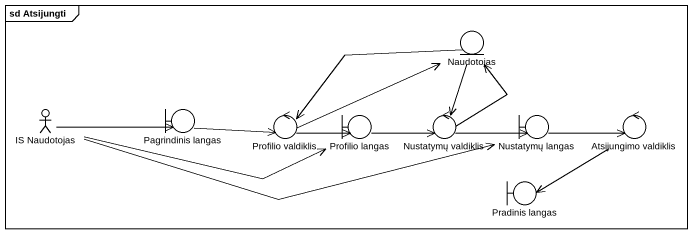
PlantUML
@startuml
mainframe sd Atsijungti
entity Naudotojas
actor "IS Naudotojas" as IS_Naudotojas
boundary "Pagrindinis langas" as Pagrindinis_langas
control "Profilio valdiklis" as Profilio_valdiklis
boundary "Profilio langas" as Profilio_langas
control "Nustatymų valdiklis" as Nustatymų_valdiklis
boundary "Nustatymų langas" as Nustatymų_langas
control "Atsijungimo valdiklis" as Atsijungimo_valdiklis
boundary "Pradinis langas" as Pradinis_langas
Naudotojas -left-> Profilio_valdiklis
Naudotojas --> Nustatymų_valdiklis
IS_Naudotojas -right-> Pagrindinis_langas
IS_Naudotojas -right-> Profilio_langas
IS_Naudotojas -right-> Nustatymų_langas
Pagrindinis_langas -right-> Profilio_valdiklis
Profilio_valdiklis -right-> Naudotojas
Profilio_valdiklis -right-> Profilio_langas
Profilio_langas -right-> Nustatymų_valdiklis
Nustatymų_valdiklis -up-> Naudotojas
Nustatymų_valdiklis -right-> Nustatymų_langas
Nustatymų_langas -right-> Atsijungimo_valdiklis
Atsijungimo_valdiklis --> Pradinis_langas
@enduml
